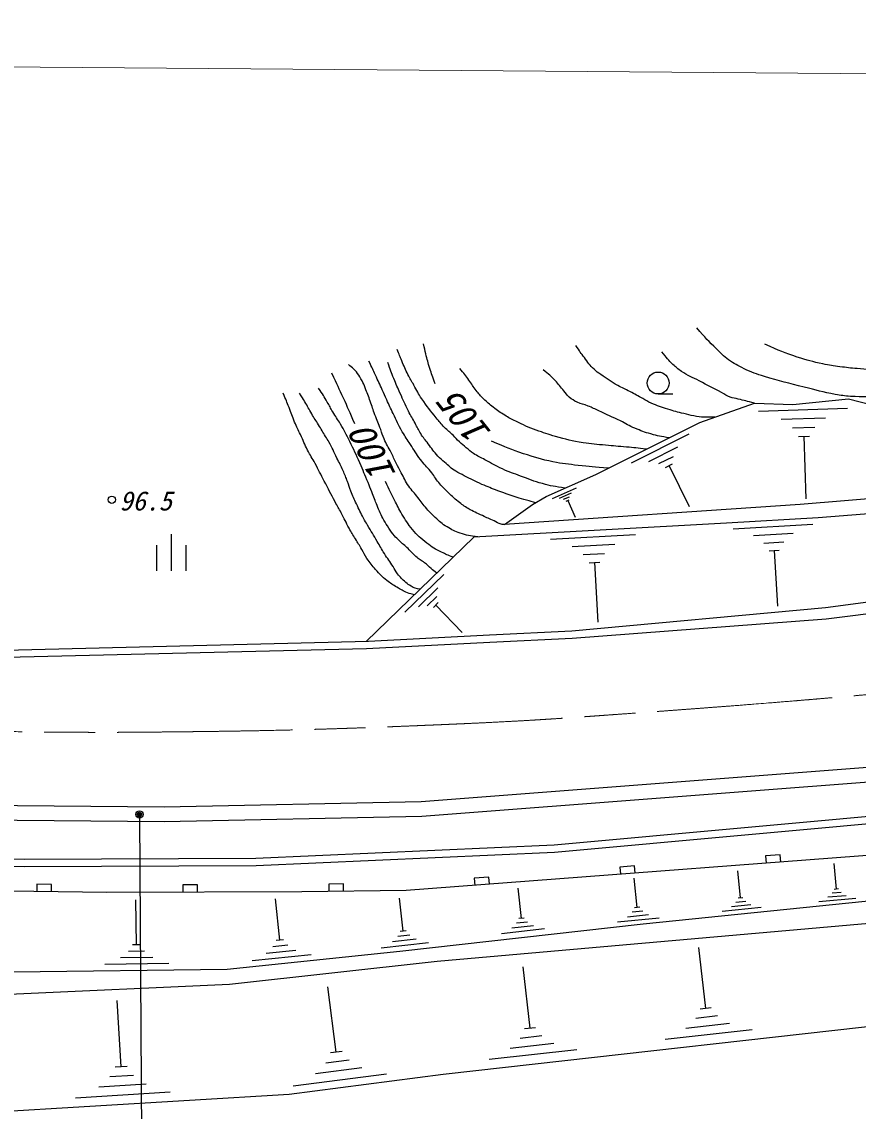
# Model space of a CAD drawing. Units: millimetres, scale not verified. Extents: x 40000 to 680000, y 20000 to 380000.
# Drawn here: x 292050 to 349300, y 243256 to 317814 of the extents above; entities that cross this region are included whole.
import ezdxf
from ezdxf.enums import TextEntityAlignment as Align

# ---------------------------------------------------------------- set-up
doc = ezdxf.new("R2010")
doc.units = ezdxf.units.MM
doc.header["$LTSCALE"] = 1000
doc.header["$PDMODE"] = 32
doc.header["$PDSIZE"] = 500
doc.linetypes.add('CHAIN', pattern=[18.5, 12, -1.5, 3.5, -1.5])
for name, color, linetype, lineweight in [('M-BGD', 7, 'Continuous', 25), ('M-BMK', 2, 'CHAIN', 13), ('M-STR-HTXT', 7, 'Continuous', 13), ('M-STR-STRC', 7, 'Continuous', 25)]:
    doc.layers.add(name, color=color, linetype=linetype, lineweight=lineweight)
doc.styles.add('ＭＳ ゴシック', font='')
doc.styles.get('ＭＳ ゴシック').set_extended_font_data('MS Gothic')

msp = doc.modelspace()

# ---------------------------------------------------------------- linework, layer by layer
at = {"layer": 'M-BGD'}
for p, q in [((335610, 292342), (336610, 292342)), ((342475, 291174), (348572, 291371)), ((344019, 290614), (347067, 290712)), ((344801, 290029), (346325, 290078)), ((333774, 287626), (337737, 289605)), ((345202, 289431), (345964, 289456)), ((345583, 289444), (345721, 285176)), ((334962, 287724), (336944, 288714)), ((335656, 287575), (336646, 288070)), ((336101, 287303), (336597, 287550)), ((336349, 287426), (337734, 284652)), ((328379, 285188), (330019, 285913)), ((328861, 285205), (329681, 285568)), ((329139, 285132), (329549, 285313)), ((329314, 285013), (329519, 285104)), ((329416, 285059), (329924, 283911)), ((340733, 283113), (346188, 283433)), ((302301, 280246), (302301, 282746)), ((328227, 282399), (334065, 282721)), ((342129, 282647), (344857, 282807)), ((301301, 280246), (301301, 281996)), ((303301, 280246), (303301, 281996)), ((329719, 281896), (332638, 282057)), ((342843, 282142), (344207, 282222)), ((330481, 281352), (331940, 281433)), ((343216, 281616), (343898, 281656)), ((343557, 281636), (343781, 277818)), ((330878, 280789), (331608, 280829)), ((331243, 280809), (331468, 276722)), ((318275, 277403), (320945, 279995)), ((319201, 277784), (320537, 279080)), ((319794, 277841), (320462, 278489)), ((320221, 277736), (320554, 278060)), ((320387, 277898), (322202, 276029)), ((343960, 260804), (342963, 260728)), ((342963, 260728), (343001, 260230)), ((343998, 260306), (343960, 260804)), ((347803, 258453), (347654, 260217)), ((333989, 260044), (332992, 259968)), ((332992, 259968), (333030, 259470)), ((334027, 259546), (333989, 260044)), ((341238, 257851), (341049, 259712)), ((293080, 258789), (293073, 258289)), ((294080, 258776), (293080, 258789)), ((294073, 258276), (294080, 258776)), ((304071, 258750), (303071, 258746)), ((303071, 258746), (303073, 258246)), ((304073, 258250), (304071, 258750)), ((314067, 258807), (313067, 258797)), ((313067, 258797), (313073, 258297)), ((314072, 258307), (314067, 258807)), ((324018, 259284), (323021, 259208)), ((323021, 259208), (323059, 258709)), ((324056, 258785), (324018, 259284)), ((334164, 257193), (333960, 259200)), ((326258, 256456), (326025, 258527)), ((348475, 258003), (347216, 257896)), ((348139, 258228), (347509, 258175)), ((347960, 258467), (347645, 258440)), ((299900, 254643), (299859, 257713)), ((309703, 254961), (309408, 257790)), ((318162, 255577), (317907, 257844)), ((341957, 257386), (340627, 257251)), ((341597, 257619), (340932, 257551)), ((341404, 257868), (341072, 257834)), ((349126, 257804), (346607, 257591)), ((334939, 256692), (333505, 256547)), ((334551, 256943), (333835, 256870)), ((334343, 257211), (333985, 257175)), ((342649, 257188), (339989, 256918)), ((327837, 255735), (324879, 255402)), ((327064, 255947), (325585, 255781)), ((326661, 256202), (325922, 256118)), ((326443, 256477), (326073, 256435)), ((335684, 256478), (332818, 256188)), ((319044, 255020), (317425, 254838)), ((318603, 255298), (317793, 255207)), ((318364, 255600), (317959, 255554)), ((300175, 254646), (299626, 254639)), ((310797, 254258), (308777, 254048)), ((310250, 254610), (309240, 254505)), ((309955, 254988), (309450, 254935)), ((319890, 254787), (316652, 254423)), ((338865, 250287), (338396, 254462)), ((301009, 253780), (298816, 253750)), ((300455, 254211), (299358, 254196)), ((311850, 253960), (307809, 253538)), ((302112, 253356), (297725, 253297)), ((326836, 248929), (326363, 253140)), ((313573, 247294), (312993, 251761)), ((298854, 246300), (298578, 250839)), ((339677, 249774), (338186, 249607)), ((339238, 250329), (338492, 250245)), ((340490, 249262), (337508, 248927)), ((327655, 248411), (326151, 248243)), ((327212, 248971), (326460, 248886)), ((342047, 248833), (336084, 248163)), ((328475, 247894), (325467, 247557)), ((313971, 247346), (313174, 247242)), ((330047, 247461), (324030, 246786)), ((299259, 246325), (298449, 246275)), ((315334, 246225), (312143, 245811)), ((314453, 246759), (312858, 246552)), ((299704, 245701), (298083, 245602)), ((317012, 245794), (310630, 244965)), ((302215, 244552), (295730, 244158)), ((300554, 245101), (297312, 244905))]:
    msp.add_line(p, q, dxfattribs=at)
for points in [[(325100, 283413), (327017, 284787), (327932, 285316), (331340, 286824), (338461, 290380), (342195, 291709), (344831, 291627), (348627, 292015), (366762, 287346)], [(366762, 287346), (361535, 286360), (351677, 285307), (345316, 284776), (325100, 283413)], [(386385, 283126), (374974, 285221), (368641, 286695), (361942, 285421), (352045, 284294), (346567, 283868), (340282, 283499), (322992, 282546), (315624, 275395)], [(389765, 284728), (386514, 281876), (347106, 276932), (329725, 275615), (324092, 275344), (315643, 274895), (288127, 274229), (283504, 274102), (263669, 273526), (252491, 273189), (242349, 274098), (226572, 276240), (225485, 276258), (212566, 278435), (203571, 280077), (184657, 284118)], [(386438, 282955), (347065, 277706), (329701, 276114), (324066, 275843), (315781, 275399), (288114, 274728), (283490, 274601), (263654, 274026), (252505, 273690), (242405, 274595), (226610, 276739), (225531, 276757), (212652, 278927), (203669, 280568), (184762, 284607)], [(354691, 267145), (319387, 264429), (301800, 264055), (284200, 264218), (250277, 265620), (241139, 266701), (226791, 268842), (225601, 268813), (217363, 269992), (211247, 270987), (204442, 272122), (198424, 273454), (190466, 275226), (182905, 276961)], [(354768, 266148), (319436, 263430), (301806, 263055), (284175, 263218), (250197, 264622), (241006, 265710), (226729, 267840), (225542, 267811), (217211, 269003), (204253, 271139), (190246, 274250), (182668, 275989)], [(368464, 244272), (368851, 246927), (368451, 253025), (367118, 257469), (365466, 260531), (364101, 261852), (361770, 263102), (359485, 263695), (354803, 263866), (328482, 261468), (308077, 260550), (292213, 260478), (273550, 261055), (250135, 262114), (242479, 262913), (226396, 265385), (225571, 265319), (216342, 266555), (204433, 268631), (191001, 271540), (182115, 273725)], [(367969, 244344), (368348, 246947), (367955, 252936), (366653, 257276), (365866, 258762), (365063, 260226), (363803, 261444), (361586, 262633), (359412, 263198), (354817, 263365), (328516, 260969), (308089, 260051), (292207, 259978), (273531, 260556), (249762, 261631), (242415, 262417), (226378, 264882), (225557, 264816), (216266, 266061), (204337, 268140), (190889, 271053), (181995, 273239)], [(367839, 246448), (366269, 254965), (364478, 258530), (363397, 259562), (361998, 260431), (360185, 261190), (359519, 261327), (358024, 261375), (318355, 258351), (311212, 258278), (297872, 258225), (271219, 258582), (264047, 259056), (251806, 259367)], [(366099, 244940), (364771, 252320), (362892, 256314), (361763, 257846), (359609, 258456), (350885, 257719), (334583, 256066), (317917, 254192), (306118, 252961), (291478, 252761), (279419, 252413), (268503, 252505), (260664, 252593), (260023, 252336), (259485, 251856), (258512, 250543)], [(364720, 246614), (363937, 251635), (362536, 254774), (360141, 256541), (358605, 256856), (320487, 253493), (306273, 251934), (291192, 251242), (265992, 251536), (260878, 251213), (259905, 250147), (259477, 249273)], [(356919, 244928), (356501, 249194), (355812, 249694), (320890, 245774), (310340, 244405), (289873, 243162), (267589, 243750), (267085, 243270), (266709, 241761), (266135, 240512)]]:
    msp.add_lwpolyline(points, dxfattribs=at)
for centre, radius in [((335610, 293092), 750), ((298210, 285104), 250)]:
    msp.add_circle(centre, radius, dxfattribs=at)
for points, knots in [([(359610, 294046), (358123, 293526), (357704, 293373), (356456, 293034), (355394, 292746), (354801, 292557), (353713, 292392), (352679, 292235), (352090, 292194), (351045, 292163), (350156, 292136), (349655, 292124), (348767, 292178), (348359, 292203), (348132, 292243), (347730, 292314), (346887, 292463), (346426, 292607), (345596, 292816), (344530, 293083), (343923, 293203), (342877, 293539), (342328, 293716), (342014, 293809), (341498, 294066), (341062, 294282), (340816, 294408), (340419, 294689), (340069, 294938), (339913, 295128), (339602, 295422), (339040, 295954), (338872, 296166), (338251, 296871)], [0, 0, 0, 0, 1, 1, 1, 2, 2, 2, 3, 3, 3, 4, 4, 4, 5, 5, 5, 6, 6, 6, 7, 7, 7, 8, 8, 8, 9, 9, 9, 10, 10, 10, 11, 11, 11, 11]), ([(358809, 297029), (358093, 296470), (357898, 296311), (357286, 295890), (356792, 295550), (356534, 295324), (355999, 295054), (355332, 294718), (354907, 294644), (354191, 294435), (353574, 294256), (353225, 294152), (352589, 294062), (351941, 293970), (351570, 293986), (350915, 293986), (350254, 293985), (349884, 294022), (349225, 294077), (348765, 294115), (348508, 294146), (348051, 294209), (347590, 294272), (347330, 294299), (346877, 294398), (346186, 294548), (345802, 294651), (345128, 294865), (344242, 295147), (343939, 295295), (342917, 295749)], [0, 0, 0, 0, 1, 1, 1, 2, 2, 2, 3, 3, 3, 4, 4, 4, 5, 5, 5, 6, 6, 6, 7, 7, 7, 8, 8, 8, 9, 9, 9, 10, 10, 10, 10]), ([(329246, 285897), (328510, 286009), (328284, 286043), (327683, 286205), (327089, 286366), (326771, 286506), (326193, 286720), (325700, 286903), (325417, 286992), (324942, 287215), (324467, 287438), (324215, 287592), (323753, 287841), (323442, 288008), (323253, 288076), (322961, 288274), (322759, 288411), (322660, 288507), (322472, 288663), (322285, 288817), (322176, 288898), (322000, 289064), (321822, 289231), (321739, 289342), (321565, 289513), (321342, 289732), (321195, 289830), (320982, 290057), (320750, 290304), (320629, 290451), (320414, 290713), (320013, 291205), (319784, 291478), (319430, 292005), (319193, 292358), (319096, 292579), (318886, 292949), (318727, 293228), (318631, 293380), (318484, 293666), (318299, 294026), (318214, 294238), (318055, 294611), (317926, 294914), (317886, 295014), (317738, 295391)], [0, 0, 0, 0, 1, 1, 1, 2, 2, 2, 3, 3, 3, 4, 4, 4, 5, 5, 5, 6, 6, 6, 7, 7, 7, 8, 8, 8, 9, 9, 9, 10, 10, 10, 11, 11, 11, 12, 12, 12, 13, 13, 13, 14, 14, 14, 15, 15, 15, 15]), ([(320344, 293046), (320158, 293542), (320105, 293680), (319977, 294094), (319858, 294476), (319799, 294692), (319704, 295080), (319638, 295349), (319617, 295438), (319547, 295772)], [0, 0, 0, 0, 1, 1, 1, 2, 2, 2, 3, 3, 3, 3]), ([(339491, 290747), (338816, 290753), (338596, 290733), (338038, 290839), (337773, 290889), (337627, 290931), (337365, 290997), (336936, 291105), (336694, 291161), (336272, 291296), (335818, 291441), (335564, 291528), (335126, 291719), (334893, 291820), (334776, 291905), (334553, 292025), (334208, 292211), (334020, 292323), (333673, 292503), (333349, 292671), (333158, 292747), (332839, 292924), (332369, 293186), (332122, 293362), (331680, 293668), (331492, 293798), (331387, 293873), (331220, 294029), (330923, 294306), (330803, 294506), (330555, 294829), (330316, 295141), (330241, 295252), (329973, 295650)], [0, 0, 0, 0, 1, 1, 1, 2, 2, 2, 3, 3, 3, 4, 4, 4, 5, 5, 5, 6, 6, 6, 7, 7, 7, 8, 8, 8, 9, 9, 9, 10, 10, 10, 11, 11, 11, 11]), ([(325100, 283413), (324993, 283408), (324951, 283414), (324856, 283430), (324652, 283463), (324564, 283568), (324376, 283655), (324066, 283799), (323890, 283872), (323582, 284018), (323199, 284200), (322976, 284286), (322608, 284497), (322323, 284661), (322175, 284774), (321916, 284977), (321597, 285227), (321442, 285396), (321153, 285680), (320926, 285904), (320801, 286032), (320597, 286276), (320356, 286565), (320258, 286755), (320026, 287050), (319767, 287379), (319585, 287534), (319332, 287868), (319042, 288252), (318913, 288490), (318649, 288892), (318429, 289229), (318295, 289411), (318093, 289759), (317821, 290228), (317706, 290512), (317469, 290999), (317291, 291364), (317194, 291571), (317025, 291940), (316905, 292203), (316844, 292353), (316725, 292617), (316544, 293015), (316440, 293237), (316255, 293633), (316083, 294005), (316028, 294121), (315811, 294584)], [0, 0, 0, 0, 1, 1, 1, 2, 2, 2, 3, 3, 3, 4, 4, 4, 5, 5, 5, 6, 6, 6, 7, 7, 7, 8, 8, 8, 9, 9, 9, 10, 10, 10, 11, 11, 11, 12, 12, 12, 13, 13, 13, 14, 14, 14, 15, 15, 15, 16, 16, 16, 16]), ([(342195, 291709), (341657, 291851), (341519, 291889), (341084, 291996), (340870, 292048), (340741, 292048), (340536, 292127), (340295, 292219), (340181, 292316), (339952, 292436), (339355, 292750), (339019, 292922), (338421, 293235), (337943, 293487), (337648, 293583), (337197, 293882), (336953, 294045), (336836, 294165), (336621, 294365), (336295, 294670), (336199, 294808), (335869, 295225)], [0, 0, 0, 0, 1, 1, 1, 2, 2, 2, 3, 3, 3, 4, 4, 4, 5, 5, 5, 6, 6, 6, 7, 7, 7, 7]), ([(323269, 282561), (322708, 282640), (322510, 282658), (322052, 282822), (321689, 282953), (321487, 283042), (321156, 283240), (320805, 283449), (320644, 283621), (320341, 283895), (320103, 284110), (319981, 284245), (319769, 284486), (319518, 284770), (319403, 284950), (319167, 285247), (318922, 285555), (318762, 285711), (318539, 286035), (318306, 286376), (318218, 286594), (318020, 286956), (317883, 287205), (317807, 287344), (317679, 287598), (317534, 287884), (317469, 288053), (317325, 288340), (317143, 288705), (317012, 288895), (316844, 289267), (316734, 289509), (316709, 289659), (316615, 289907), (316465, 290306), (316366, 290523), (316218, 290923), (316087, 291278), (316034, 291484), (315905, 291839), (315773, 292202), (315704, 292407), (315556, 292763), (315477, 292954), (315437, 293064), (315340, 293247), (315232, 293451), (315170, 293567), (315032, 293753), (314829, 294028), (314710, 294111), (314405, 294364)], [0, 0, 0, 0, 1, 1, 1, 2, 2, 2, 3, 3, 3, 4, 4, 4, 5, 5, 5, 6, 6, 6, 7, 7, 7, 8, 8, 8, 9, 9, 9, 10, 10, 10, 11, 11, 11, 12, 12, 12, 13, 13, 13, 14, 14, 14, 15, 15, 15, 16, 16, 16, 17, 17, 17, 17]), ([(327202, 284894), (325966, 285260), (325614, 285344), (324627, 285721), (324203, 285883), (323966, 285976), (323549, 286155), (323066, 286362), (322808, 286506), (322339, 286744), (322108, 286862), (321974, 286922), (321753, 287059), (321428, 287260), (321278, 287419), (320985, 287664), (320798, 287822), (320695, 287914), (320527, 288092), (320238, 288397), (320120, 288606), (319865, 288940), (319661, 289208), (319531, 289348), (319352, 289634), (319186, 289897), (319128, 290064), (318979, 290338), (318799, 290667), (318678, 290840), (318508, 291174), (318272, 291638), (318166, 291910), (317953, 292385), (317778, 292776), (317678, 292995), (317516, 293392), (317342, 293821), (317291, 293967), (317100, 294503)], [0, 0, 0, 0, 1, 1, 1, 2, 2, 2, 3, 3, 3, 4, 4, 4, 5, 5, 5, 6, 6, 6, 7, 7, 7, 8, 8, 8, 9, 9, 9, 10, 10, 10, 11, 11, 11, 12, 12, 12, 13, 13, 13, 13]), ([(334822, 288563), (334148, 288638), (333975, 288658), (333431, 288710), (332872, 288764), (332558, 288780), (332000, 288835), (331400, 288894), (331060, 288903), (330464, 289001), (329718, 289123), (329308, 289236), (328578, 289435), (328058, 289578), (327774, 289681), (327267, 289866), (326704, 290072), (326396, 290213), (325856, 290474), (325555, 290619), (325391, 290711), (325105, 290884), (324784, 291078), (324613, 291201), (324317, 291432), (324048, 291641), (323902, 291766), (323659, 292005), (323447, 292215), (323335, 292340), (323151, 292575), (322941, 292840), (322857, 293013), (322657, 293286), (322419, 293610), (322333, 293714), (322021, 294094)], [0, 0, 0, 0, 1, 1, 1, 2, 2, 2, 3, 3, 3, 4, 4, 4, 5, 5, 5, 6, 6, 6, 7, 7, 7, 8, 8, 8, 9, 9, 9, 10, 10, 10, 11, 11, 11, 12, 12, 12, 12]), ([(336378, 289340), (335782, 289437), (335598, 289464), (335112, 289604), (334673, 289730), (334431, 289819), (334010, 289997), (333612, 290165), (333411, 290309), (333021, 290496), (332449, 290772), (332124, 290918), (331546, 291184), (331261, 291315), (331106, 291399), (330815, 291518), (330530, 291636), (330344, 291636), (330068, 291773), (329839, 291887), (329714, 291964), (329520, 292131), (329353, 292275), (329297, 292393), (329154, 292561), (328920, 292837), (328804, 293005), (328555, 293267), (328261, 293576), (328139, 293673), (327746, 294001)], [0, 0, 0, 0, 1, 1, 1, 2, 2, 2, 3, 3, 3, 4, 4, 4, 5, 5, 5, 6, 6, 6, 7, 7, 7, 8, 8, 8, 9, 9, 9, 10, 10, 10, 10]), ([(314847, 290294), (314475, 291150), (314379, 291371), (314066, 292057), (313761, 292724), (313660, 292937), (313268, 293758)], [0, 0, 0, 0, 1, 1, 1, 2, 2, 2, 2]), ([(318925, 278599), (318699, 278648), (318626, 278672), (318441, 278739), (318146, 278847), (317997, 278951), (317729, 279115), (317448, 279287), (317285, 279377), (317029, 279584), (316708, 279843), (316545, 280011), (316271, 280319), (316018, 280603), (315887, 280773), (315675, 281089), (315519, 281321), (315460, 281468), (315318, 281709), (315153, 281989), (315056, 282142), (314890, 282421), (314718, 282709), (314616, 282866), (314453, 283159), (314229, 283560), (314130, 283800), (313912, 284205), (313752, 284502), (313656, 284666), (313495, 284963), (313198, 285515), (313040, 285829), (312748, 286385), (312504, 286852), (312372, 287117), (312123, 287581), (311929, 287944), (311804, 288138), (311616, 288504), (311409, 288908), (311318, 289147), (311125, 289558), (310970, 289891), (310870, 290072), (310726, 290410), (310560, 290799), (310498, 291028), (310342, 291421), (310190, 291803), (310138, 291925), (309939, 292392)], [0, 0, 0, 0, 1, 1, 1, 2, 2, 2, 3, 3, 3, 4, 4, 4, 5, 5, 5, 6, 6, 6, 7, 7, 7, 8, 8, 8, 9, 9, 9, 10, 10, 10, 11, 11, 11, 12, 12, 12, 13, 13, 13, 14, 14, 14, 15, 15, 15, 16, 16, 16, 17, 17, 17, 17]), ([(319310, 278973), (319028, 279040), (318915, 279057), (318694, 279184), (318541, 279272), (318465, 279338), (318329, 279451), (318083, 279658), (317962, 279794), (317757, 280041), (317615, 280211), (317585, 280341), (317466, 280527), (317240, 280881), (317093, 281066), (316867, 281421), (316664, 281739), (316573, 281931), (316381, 282255), (316121, 282691), (315970, 282931), (315711, 283367), (315603, 283551), (315541, 283653), (315439, 283841), (315236, 284213), (315140, 284431), (314959, 284814), (314798, 285155), (314702, 285344), (314564, 285694), (314466, 285945), (314439, 286095), (314345, 286348), (314235, 286642), (314168, 286805), (314041, 287093), (313891, 287432), (313788, 287613), (313624, 287946), (313407, 288385), (313312, 288646), (313067, 289070), (312984, 289215), (312929, 289290), (312841, 289432), (312651, 289742), (312552, 289920), (312362, 290230), (312181, 290525), (312071, 290685), (311893, 290982), (311702, 291302), (311616, 291494), (311422, 291813), (311284, 292040), (311237, 292115), (311058, 292388)], [0, 0, 0, 0, 1, 1, 1, 2, 2, 2, 3, 3, 3, 4, 4, 4, 5, 5, 5, 6, 6, 6, 7, 7, 7, 8, 8, 8, 9, 9, 9, 10, 10, 10, 11, 11, 11, 12, 12, 12, 13, 13, 13, 14, 14, 14, 15, 15, 15, 16, 16, 16, 17, 17, 17, 18, 18, 18, 19, 19, 19, 19]), ([(320455, 280084), (320271, 280233), (320224, 280271), (320078, 280394), (319896, 280546), (319804, 280643), (319618, 280790), (319394, 280967), (319239, 281027), (319023, 281214), (318799, 281410), (318706, 281554), (318491, 281759), (318259, 281981), (318115, 282090), (317883, 282310), (317752, 282434), (317676, 282501), (317557, 282636), (317388, 282828), (317311, 282951), (317169, 283164), (317029, 283374), (316960, 283497), (316836, 283717), (316732, 283903), (316674, 284007), (316584, 284200), (316494, 284394), (316452, 284506), (316371, 284704), (316222, 285066), (316147, 285273), (316003, 285637), (315903, 285890), (315850, 286033), (315747, 286284), (315533, 286808), (315416, 287103), (315188, 287620), (314931, 288203), (314780, 288526), (314496, 289095), (314261, 289566), (314124, 289828), (313861, 290284), (313669, 290617), (313529, 290784), (313333, 291115), (313179, 291375), (313113, 291531), (312962, 291793), (312742, 292172), (312657, 292293), (312361, 292739)], [0, 0, 0, 0, 1, 1, 1, 2, 2, 2, 3, 3, 3, 4, 4, 4, 5, 5, 5, 6, 6, 6, 7, 7, 7, 8, 8, 8, 9, 9, 9, 10, 10, 10, 11, 11, 11, 12, 12, 12, 13, 13, 13, 14, 14, 14, 15, 15, 15, 16, 16, 16, 17, 17, 17, 18, 18, 18, 18]), ([(332213, 287259), (331210, 287336), (330939, 287353), (330127, 287452), (329452, 287534), (329070, 287562), (328404, 287700), (327603, 287866), (327161, 288001), (326383, 288257), (325515, 288541), (325220, 288674), (324207, 289112)], [0, 0, 0, 0, 1, 1, 1, 2, 2, 2, 3, 3, 3, 4, 4, 4, 4]), ([(321573, 281168), (321194, 281315), (321079, 281365), (320776, 281517), (320366, 281724), (320136, 281850), (319775, 282133), (319354, 282462), (319133, 282670), (318787, 283076), (318466, 283453), (318326, 283698), (318068, 284120), (317846, 284483), (317749, 284702), (317556, 285081), (317305, 285574), (317232, 285742), (316949, 286361)], [0, 0, 0, 0, 1, 1, 1, 2, 2, 2, 3, 3, 3, 4, 4, 4, 5, 5, 5, 6, 6, 6, 6])]:
    msp.add_open_spline(points, degree=3, knots=knots, dxfattribs=at)
at = {"layer": 'M-BMK'}
msp.add_open_spline([(565334, 313074), (563109, 312244), (562469, 312031), (560603, 311454), (557850, 310602), (556264, 310267), (553447, 309660), (549816, 308879), (547759, 308554), (544113, 307843), (537812, 306614), (534251, 306078), (527983, 304689), (519769, 302868), (515232, 301573), (507068, 299540), (503266, 298594), (501155, 297990), (497340, 297097), (493154, 296117), (490779, 295701), (486564, 294859), (482748, 294096), (480596, 293743), (476780, 292987), (472767, 292192), (470529, 291700), (466526, 290856), (456346, 288711), (450665, 287404), (440475, 285308), (434235, 284024), (430724, 283381), (424457, 282233), (415768, 280640), (410880, 279863), (402157, 278468), (396447, 277555), (393235, 277131), (387512, 276310), (380209, 275263), (376107, 274754), (368792, 273794), (367114, 273574), (366174, 273450), (364493, 273253), (360611, 272799), (358435, 272555), (354544, 272191), (345262, 271324), (340054, 270933), (330756, 270268), (326053, 269932), (323412, 269819), (318701, 269625), (311670, 269335), (307726, 269267), (300689, 269199), (293932, 269133), (290147, 269306), (283390, 269297), (277830, 269290), (274715, 269245), (269155, 269170), (264198, 269102), (261423, 268862), (256465, 268893), (254598, 268904), (253551, 268960), (251689, 269094), (248199, 269345), (246253, 269612), (242785, 270078), (238113, 270707), (235525, 271258), (230874, 272026), (229610, 272235), (228910, 272411), (227638, 272565), (226990, 272644), (226620, 272619), (225972, 272695), (222856, 273062), (221127, 273399), (218031, 273908), (208413, 275490), (203024, 276378), (193449, 278204), (189637, 278930), (187522, 279447), (183752, 280368), (178429, 281669), (175468, 282488), (170213, 284039), (162854, 286212), (158748, 287490), (151449, 289857), (139447, 293751), (132713, 295917), (120862, 300249), (113438, 302962), (109358, 304689), (102012, 307608), (98090, 309166), (95909, 310078), (91992, 311649), (87391, 313494), (84799, 314490), (80210, 316363), (78827, 316927), (78390, 317103), (76671, 317814)], degree=3, knots=[0, 0, 0, 0, 1, 1, 1, 2, 2, 2, 3, 3, 3, 4, 4, 4, 5, 5, 5, 6, 6, 6, 7, 7, 7, 8, 8, 8, 9, 9, 9, 10, 10, 10, 11, 11, 11, 12, 12, 12, 13, 13, 13, 14, 14, 14, 15, 15, 15, 16, 16, 16, 17, 17, 17, 18, 18, 18, 19, 19, 19, 20, 20, 20, 21, 21, 21, 22, 22, 22, 23, 23, 23, 24, 24, 24, 25, 25, 25, 26, 26, 26, 27, 27, 27, 28, 28, 28, 29, 29, 29, 30, 30, 30, 31, 31, 31, 32, 32, 32, 33, 33, 33, 34, 34, 34, 35, 35, 35, 36, 36, 36, 37, 37, 37, 37], dxfattribs=at)
at = {"layer": 'M-STR-HTXT'}
msp.add_line((386691, 313953), (185028, 315603), dxfattribs=at)
at = {"layer": 'M-STR-STRC'}
msp.add_line((300104, 263420), (300315, 228691), dxfattribs=at)
for radius in [150, 120, 90, 60, 30]:
    msp.add_circle((300103, 263570), radius, dxfattribs=at)
msp.add_point((300103, 263570), dxfattribs=at)

# ---------------------------------------------------------------- texts
at = {"layer": 'M-BGD', "style": 'ＭＳ ゴシック', "oblique": 15}
for s, rotation, p in [('105', 128.494, (322371, 290600)), ('100', 115.801, (316055, 288129))]:
    msp.add_text(s, height=1833, rotation=rotation, dxfattribs=at).set_placement(p, align=Align.MIDDLE_CENTER)
msp.add_text('96.5', height=1320, dxfattribs=at).set_placement((300528, 285025), align=Align.MIDDLE_CENTER)

doc.saveas('drawing.dxf')
